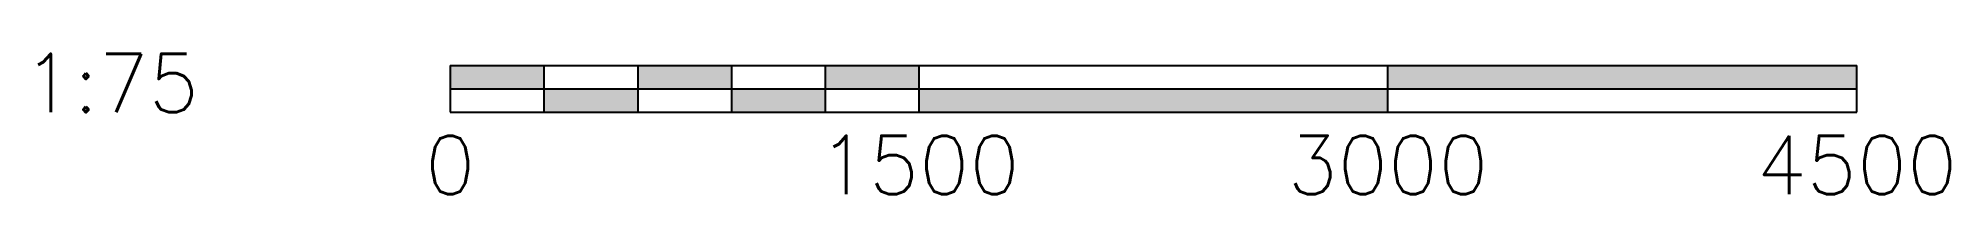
# Model space of a CAD drawing. Extents: x -1318 to 4797, y -263 to 187.
import ezdxf
from ezdxf.enums import TextEntityAlignment as Align

# ---------------------------------------------------------------- set-up
doc = ezdxf.new("R2010")
doc.units = 0
doc.header["$LTSCALE"] = 10
doc.styles.add('HEL25', font='romans.shx', dxfattribs={"height": 2.5})

msp = doc.modelspace()

# ---------------------------------------------------------------- linework, layer by layer
for p, q in [((0, 150), (4500, 150)), ((0, 150), (0, 75)), ((300, 150), (300, 75)), ((600, 150), (600, 75)), ((900, 150), (900, 75)), ((1200, 150), (1200, 75)), ((1500, 75), (1500, 150)), ((3000, 75), (3000, 150)), ((4500, 0), (4500, 150)), ((0, 75), (4500, 75)), ((0, 75), (0, 0)), ((300, 75), (300, 0)), ((600, 75), (600, 0)), ((900, 75), (900, 0)), ((1200, 75), (1200, 0)), ((1500, 0), (1500, 75)), ((3000, 0), (3000, 75)), ((0, 0), (4500, 0))]:
    msp.add_line(p, q)
for points in [[(0, 150), (300, 150), (0, 75), (300, 75)], [(600, 150), (900, 150), (600, 75), (900, 75)], [(1200, 150), (1500, 150), (1200, 75), (1500, 75)], [(3000, 150), (4500, 150), (3000, 75), (4500, 75)], [(300, 75), (600, 75), (300, 0), (600, 0)], [(900, 75), (1200, 75), (900, 0), (1200, 0)], [(1500, 75), (3000, 75), (1500, 0), (3000, 0)]]:
    msp.add_solid(points)

# ---------------------------------------------------------------- texts
at = {"style": 'HEL25'}
for s, p in [('1:75', (-1084.8, 187.5)), ('0', (0, -75)), ('1500', (1500, -75)), ('3000', (3000, -75)), ('4500', (4500, -75))]:
    msp.add_text(s, height=187.5, dxfattribs=at).set_placement(p, align=Align.TOP_CENTER)

doc.saveas('drawing.dxf')
